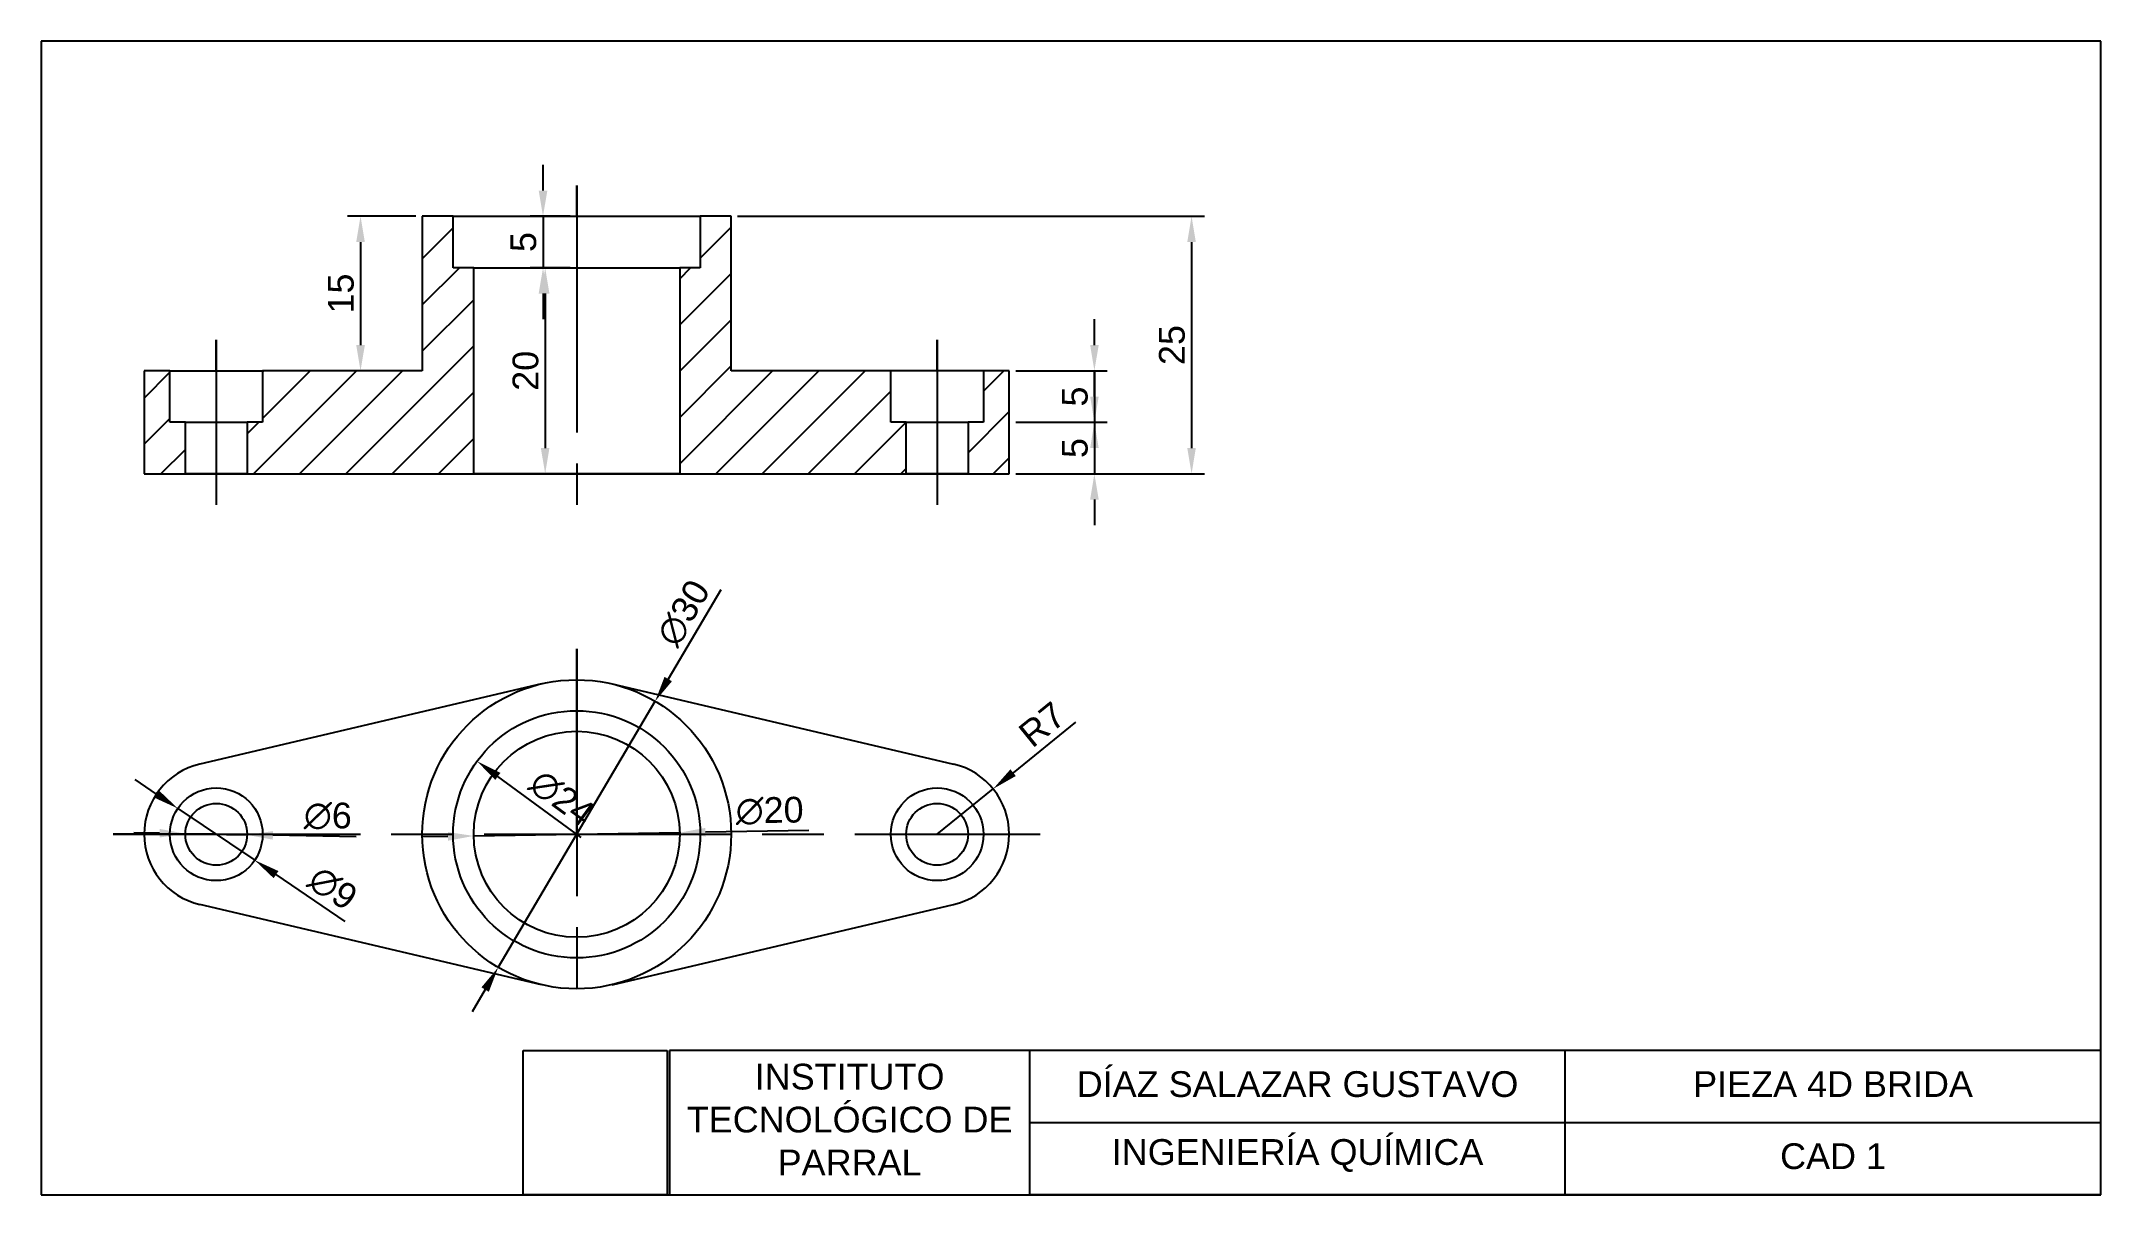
# Model space of a CAD drawing. Header units: centimetres. Extents: x 10 to 210, y 10 to 122.
import ezdxf

# ---------------------------------------------------------------- set-up
doc = ezdxf.new("R2010")
doc.units = ezdxf.units.CM
doc.linetypes.add('ACAD_ISO08W100', pattern=[36, 24, -3, 6, -3])
doc.layers.get('0').update_dxf_attribs({"true_color": 0xc2ced6})
for name, color, linetype, true_color in [('Cotas', 7, 'Continuous', 0xff0f0f), ('Guias Visibles', 7, 'ACAD_ISO08W100', 0xffffff), ('Lineas', 7, 'Continuous', 0xffffff), ('Sombreado', 7, 'ACAD_ISO08W100', 0x05cbe1)]:
    doc.layers.add(name, color=color, linetype=linetype, true_color=true_color)
doc.styles.get("Standard").update_dxf_attribs({"font": 'arial.ttf'})
doc.dimstyles.new('ISO-25', dxfattribs={"dimtxt": 2.5, "dimasz": 2.5, "dimexe": 1.25, "dimexo": 0.625, "dimtad": 1, "dimtxsty": 'Standard', "dimcen": 2.5, "dimadec": 0, "dimazin": 0, "dimtfac": 1, "dimtmove": 0, "dimatfit": 3, "dimfxl": 1, "dimarcsym": 0})
picture_1 = doc.add_image_def('image1.png', size_in_pixel=(512, 512))

# ---------------------------------------------------------------- blocks, each defined once
blk = doc.blocks.new('*D1')
at = {"layer": 'Cotas', "color": 0, "lineweight": -2, "transparency": 16777216}
for p, q in [((77.63, 105), (122.96, 105)), ((121.71, 102.5), (121.71, 82.5)), ((104.63, 80), (122.96, 80))]:
    blk.add_line(p, q, dxfattribs=at)
at = {"layer": 'Cotas', "color": 0, "transparency": 16777216}
for points in [[(121.29, 102.5), (122.12, 102.5), (121.71, 105)], [(121.29, 82.5), (122.12, 82.5), (121.71, 80)]]:
    blk.add_solid(points, dxfattribs=at)
at = {"layer": 'Defpoints', "color": 0, "transparency": 16777216}
for p in [(77, 105), (104, 80), (121.71, 80)]:
    blk.add_point(p, dxfattribs=at)
at = {"layer": 'Cotas', "color": 0, "transparency": 16777216, "insert": (119.81, 92.5), "char_height": 2.5, "attachment_point": 5, "rotation": 90}
blk.add_mtext('25', dxfattribs=at)
blk = doc.blocks.new('*D2')
at = {"layer": 'Cotas', "color": 0, "lineweight": -2, "transparency": 16777216}
for p, q in [((112.27, 92.5), (112.27, 95)), ((104.63, 90), (113.52, 90)), ((112.27, 90), (112.27, 85)), ((104.63, 85), (113.52, 85)), ((112.27, 82.5), (112.27, 80))]:
    blk.add_line(p, q, dxfattribs=at)
at = {"layer": 'Cotas', "color": 0, "transparency": 16777216}
for points in [[(111.86, 92.5), (112.69, 92.5), (112.27, 90)], [(111.86, 82.5), (112.69, 82.5), (112.27, 85)]]:
    blk.add_solid(points, dxfattribs=at)
at = {"layer": 'Defpoints', "color": 0, "transparency": 16777216}
for p in [(104, 90), (104, 85), (112.27, 85)]:
    blk.add_point(p, dxfattribs=at)
at = {"layer": 'Cotas', "color": 0, "transparency": 16777216, "insert": (110.38, 87.5), "char_height": 2.5, "attachment_point": 5, "rotation": 90}
blk.add_mtext('5', dxfattribs=at)
blk = doc.blocks.new('*D3')
at = {"layer": 'Cotas', "color": 0, "lineweight": -2, "transparency": 16777216}
for p, q in [((112.27, 87.5), (112.27, 90)), ((104.63, 85), (113.52, 85)), ((112.27, 85), (112.27, 80)), ((104.63, 80), (113.52, 80)), ((112.27, 77.5), (112.27, 75))]:
    blk.add_line(p, q, dxfattribs=at)
at = {"layer": 'Cotas', "color": 0, "transparency": 16777216}
for points in [[(111.86, 87.5), (112.69, 87.5), (112.27, 85)], [(111.86, 77.5), (112.69, 77.5), (112.27, 80)]]:
    blk.add_solid(points, dxfattribs=at)
at = {"layer": 'Defpoints', "color": 0, "transparency": 16777216}
for p in [(104, 85), (104, 80), (112.27, 80)]:
    blk.add_point(p, dxfattribs=at)
at = {"layer": 'Cotas', "color": 0, "transparency": 16777216, "insert": (110.38, 82.5), "char_height": 2.5, "attachment_point": 5, "rotation": 90}
blk.add_mtext('5', dxfattribs=at)
blk = doc.blocks.new('*D4')
at = {"layer": 'Cotas', "color": 0, "lineweight": -2, "transparency": 16777216}
for p, q in [((58.73, 107.5), (58.73, 110)), ((61.38, 105), (57.48, 105)), ((58.73, 105), (58.73, 100)), ((61.38, 100), (57.48, 100)), ((58.73, 97.5), (58.73, 95))]:
    blk.add_line(p, q, dxfattribs=at)
at = {"layer": 'Cotas', "color": 0, "transparency": 16777216}
for points in [[(58.31, 107.5), (59.15, 107.5), (58.73, 105)], [(58.31, 97.5), (59.15, 97.5), (58.73, 100)]]:
    blk.add_solid(points, dxfattribs=at)
at = {"layer": 'Defpoints', "color": 0, "transparency": 16777216}
for p in [(62, 105), (58.73, 100), (62, 100)]:
    blk.add_point(p, dxfattribs=at)
at = {"layer": 'Cotas', "color": 0, "transparency": 16777216, "insert": (56.83, 102.5), "char_height": 2.5, "attachment_point": 5, "rotation": 90}
blk.add_mtext('5', dxfattribs=at)
blk = doc.blocks.new('*D5')
at = {"layer": 'Cotas', "color": 0, "lineweight": -2, "transparency": 16777216}
for p, q in [((61.38, 100), (57.69, 100)), ((58.94, 97.5), (58.94, 82.5)), ((61.38, 80), (57.69, 80))]:
    blk.add_line(p, q, dxfattribs=at)
at = {"layer": 'Cotas', "color": 0, "transparency": 16777216}
for points in [[(58.52, 97.5), (59.35, 97.5), (58.94, 100)], [(58.52, 82.5), (59.35, 82.5), (58.94, 80)]]:
    blk.add_solid(points, dxfattribs=at)
at = {"layer": 'Defpoints', "color": 0, "transparency": 16777216}
for p in [(62, 100), (58.94, 80), (62, 80)]:
    blk.add_point(p, dxfattribs=at)
at = {"layer": 'Cotas', "color": 0, "transparency": 16777216, "insert": (57.04, 90), "char_height": 2.5, "attachment_point": 5, "rotation": 90}
blk.add_mtext('20', dxfattribs=at)
blk = doc.blocks.new('*D6')
at = {"layer": 'Cotas', "color": 0, "lineweight": -2, "transparency": 16777216}
for p, q in [((46.38, 105), (39.76, 105)), ((41.01, 102.5), (41.01, 92.5)), ((46.38, 90), (39.76, 90))]:
    blk.add_line(p, q, dxfattribs=at)
at = {"layer": 'Cotas', "color": 0, "transparency": 16777216}
for points in [[(40.59, 102.5), (41.43, 102.5), (41.01, 105)], [(40.59, 92.5), (41.43, 92.5), (41.01, 90)]]:
    blk.add_solid(points, dxfattribs=at)
at = {"layer": 'Defpoints', "color": 0, "transparency": 16777216}
for p in [(47, 105), (41.01, 90), (47, 90)]:
    blk.add_point(p, dxfattribs=at)
at = {"layer": 'Cotas', "color": 0, "transparency": 16777216, "insert": (39.11, 97.5), "char_height": 2.5, "attachment_point": 5, "rotation": 90}
blk.add_mtext('15', dxfattribs=at)
blk = doc.blocks.new('*D7')
at = {"layer": 'Cotas', "color": 0, "lineweight": -2, "transparency": 16777216}
for p, q in [((75.99, 68.73), (70.89, 60.07)), ((54.38, 32.08), (69.62, 57.92)), ((53.11, 29.93), (51.84, 27.77))]:
    blk.add_line(p, q, dxfattribs=at)
at = {"layer": 'Cotas', "color": 0, "transparency": 16777216}
for points in [[(70.53, 60.29), (71.25, 59.86), (69.62, 57.92)], [(52.75, 30.14), (53.47, 29.71), (54.38, 32.08)]]:
    blk.add_solid(points, dxfattribs=at)
at = {"layer": 'Defpoints', "color": 0, "transparency": 16777216}
for p in [(69.62, 57.92), (54.38, 32.08)]:
    blk.add_point(p, dxfattribs=at)
at = {"layer": 'Cotas', "color": 0, "transparency": 16777216, "insert": (72.38, 66.48), "char_height": 2.5, "attachment_point": 5, "rotation": 59.4744}
blk.add_mtext('∅30', dxfattribs=at)
blk = doc.blocks.new('*D8')
at = {"layer": 'Cotas', "color": 0, "lineweight": -2, "transparency": 16777216}
blk.add_line((62.44, 44.68), (54.34, 50.62), dxfattribs=at)
at = {"layer": 'Cotas', "color": 0, "transparency": 16777216}
blk.add_solid([(54.59, 50.96), (54.09, 50.28), (52.32, 52.1)], dxfattribs=at)
at = {"layer": 'Defpoints', "color": 0, "transparency": 16777216}
for p in [(52.32, 52.1), (71.68, 37.9)]:
    blk.add_point(p, dxfattribs=at)
at = {"layer": 'Cotas', "color": 0, "transparency": 16777216, "insert": (60.56, 48.5), "char_height": 2.5, "attachment_point": 5, "rotation": 323.7353}
blk.add_mtext('∅24', dxfattribs=at)
blk = doc.blocks.new('*D9')
at = {"layer": 'Cotas', "color": 0, "lineweight": -2, "transparency": 16777216}
for p, q in [((49.5, 44.8), (47, 44.76)), ((52, 44.84), (72, 45.16)), ((84.54, 45.36), (74.5, 45.2))]:
    blk.add_line(p, q, dxfattribs=at)
at = {"layer": 'Cotas', "color": 0, "transparency": 16777216}
for points in [[(49.49, 45.22), (49.51, 44.38), (52, 44.84)], [(74.49, 45.62), (74.51, 44.78), (72, 45.16)]]:
    blk.add_solid(points, dxfattribs=at)
at = {"layer": 'Defpoints', "color": 0, "transparency": 16777216}
for p in [(52, 44.84), (72, 45.16)]:
    blk.add_point(p, dxfattribs=at)
at = {"layer": 'Cotas', "color": 0, "transparency": 16777216, "insert": (80.74, 47.27), "char_height": 2.5, "attachment_point": 5, "rotation": 0.9199}
blk.add_mtext('∅20', dxfattribs=at)
blk = doc.blocks.new('*D10')
at = {"layer": 'Cotas', "color": 0, "lineweight": -2, "transparency": 16777216}
for p, q in [((21.5, 45.1), (19, 45.15)), ((24, 45.06), (30, 44.94)), ((40.6, 44.74), (32.5, 44.9))]:
    blk.add_line(p, q, dxfattribs=at)
at = {"layer": 'Cotas', "color": 0, "transparency": 16777216}
for points in [[(21.51, 45.52), (21.49, 44.69), (24, 45.06)], [(32.51, 45.31), (32.49, 44.48), (30, 44.94)]]:
    blk.add_solid(points, dxfattribs=at)
at = {"layer": 'Defpoints', "color": 0, "transparency": 16777216}
for p in [(24, 45.06), (30, 44.94)]:
    blk.add_point(p, dxfattribs=at)
at = {"layer": 'Cotas', "color": 0, "transparency": 16777216, "insert": (37.84, 46.77), "char_height": 2.5, "attachment_point": 5, "rotation": 358.9205}
blk.add_mtext('∅6', dxfattribs=at)
blk = doc.blocks.new('*D11')
at = {"layer": 'Cotas', "color": 0, "lineweight": -2, "transparency": 16777216}
for p, q in [((21.19, 48.91), (19.12, 50.31)), ((23.27, 47.51), (30.73, 42.49)), ((39.53, 36.55), (32.81, 41.09))]:
    blk.add_line(p, q, dxfattribs=at)
at = {"layer": 'Cotas', "color": 0, "transparency": 16777216}
for points in [[(21.43, 49.26), (20.96, 48.57), (23.27, 47.51)], [(33.04, 41.43), (32.57, 40.74), (30.73, 42.49)]]:
    blk.add_solid(points, dxfattribs=at)
at = {"layer": 'Defpoints', "color": 0, "transparency": 16777216}
for p in [(23.27, 47.51), (30.73, 42.49)]:
    blk.add_point(p, dxfattribs=at)
at = {"layer": 'Cotas', "color": 0, "transparency": 16777216, "insert": (38.31, 39.76), "char_height": 2.5, "attachment_point": 5, "rotation": 326.0259}
blk.add_mtext('∅9', dxfattribs=at)
blk = doc.blocks.new('*D12')
at = {"layer": 'Cotas', "color": 0, "lineweight": -2, "transparency": 16777216}
for p, q in [((110.43, 55.88), (104.38, 50.98)), ((97, 45), (102.44, 49.41))]:
    blk.add_line(p, q, dxfattribs=at)
at = {"layer": 'Cotas', "color": 0, "transparency": 16777216}
blk.add_solid([(104.12, 51.31), (104.64, 50.66), (102.44, 49.41)], dxfattribs=at)
at = {"layer": 'Defpoints', "color": 0, "transparency": 16777216}
for p in [(102.44, 49.41), (97, 45)]:
    blk.add_point(p, dxfattribs=at)
at = {"layer": 'Cotas', "color": 0, "transparency": 16777216, "insert": (107.19, 55.67), "char_height": 2.5, "attachment_point": 5, "rotation": 39.0225}
blk.add_mtext('R7', dxfattribs=at)

msp = doc.modelspace()

# ---------------------------------------------------------------- hatches: boundary and pattern name
at = {"layer": 'Sombreado'}
h = msp.add_hatch(dxfattribs=at)
h.set_pattern_fill('ANSI31', color=256)
h.paths.add_polyline_path([(24, 85), (22.5, 85), (22.5, 90), (20, 90), (20, 80), (24, 80)])
h.paths.add_polyline_path([(52, 100), (50, 100), (50, 105), (47, 105), (47, 90), (31.5, 90), (31.5, 85), (30, 85), (30, 80), (52, 80)])
h.paths.add_polyline_path([(92.5, 90), (77, 90), (77, 105), (74, 105), (74, 100), (72, 100), (72, 80), (94, 80), (94, 85), (92.5, 85)])
h.paths.add_polyline_path([(104, 90), (101.5, 90), (101.5, 85), (100, 85), (100, 80), (104, 80)])

# ---------------------------------------------------------------- linework, layer by layer
for p, q in [((210, 122), (10, 122)), ((10, 122), (10, 10)), ((210, 10), (210, 122)), ((210, 24), (71, 24)), ((71, 24), (71, 10)), ((106, 10), (106, 24)), ((158, 10), (158, 24)), ((210, 17), (210, 24)), ((210, 17), (106, 17)), ((210, 10), (210, 17)), ((10, 10), (210, 10)), ((210, 10), (158, 10)), ((158, 10), (106, 10))]:
    msp.add_line(p, q)
at = {"layer": 'Guias Visibles'}
for p, q in [((62, 105), (62, 108)), ((62, 108), (62, 80)), ((27, 90), (27, 93)), ((27, 93), (27, 77)), ((97, 90), (97, 93)), ((97, 93), (97, 77)), ((62, 80), (62, 77)), ((62, 45), (62, 63)), ((62, 63), (62, 27)), ((27, 45), (17, 45)), ((17, 45), (107, 45))]:
    msp.add_line(p, q, dxfattribs=at)
at = {"layer": 'Lineas'}
for p, q in [((50, 105), (47, 105)), ((47, 105), (47, 90)), ((50, 100), (50, 105)), ((50, 105), (74, 105)), ((77, 105), (74, 105)), ((74, 105), (74, 100)), ((77, 90), (77, 105)), ((52, 100), (50, 100)), ((52, 80), (52, 100)), ((52, 100), (72, 100)), ((74, 100), (72, 100)), ((72, 100), (72, 80)), ((22.5, 90), (20, 90)), ((20, 90), (20, 80)), ((22.5, 85), (22.5, 90)), ((22.5, 90), (31.5, 90)), ((47, 90), (31.5, 90)), ((31.5, 90), (31.5, 85)), ((92.5, 90), (77, 90)), ((92.5, 85), (92.5, 90)), ((101.5, 90), (92.5, 90)), ((104, 90), (101.5, 90)), ((101.5, 90), (101.5, 85)), ((104, 80), (104, 90)), ((24, 85), (22.5, 85)), ((24, 80), (24, 85)), ((24, 85), (30, 85)), ((31.5, 85), (30, 85)), ((30, 85), (30, 80)), ((94, 85), (92.5, 85)), ((94, 80), (94, 85)), ((94, 85), (100, 85)), ((101.5, 85), (100, 85)), ((100, 85), (100, 80)), ((20, 80), (104, 80)), ((30, 80), (24, 80)), ((72, 80), (52, 80)), ((100, 80), (94, 80)), ((58.571, 59.603), (25.4, 51.815)), ((65.429, 59.603), (98.6, 51.815)), ((58.571, 30.397), (25.4, 38.185)), ((65.429, 30.397), (98.6, 38.185))]:
    msp.add_line(p, q, dxfattribs=at)
for centre, radius in [((62, 45), 15), ((62, 45), 12), ((62, 45), 10), ((27, 45), 4.5), ((97, 45), 4.5), ((27, 45), 3), ((97, 45), 3)]:
    msp.add_circle(centre, radius, dxfattribs=at)
for centre, start, end in [((27, 45), 103.21298, 256.78702), ((97, 45), 283.21298, 76.78702)]:
    msp.add_arc(centre, 7, start, end, dxfattribs=at)

# ---------------------------------------------------------------- texts
at = {"char_height": 2.5, "attachment_point": 1}
for s, width, insert in [('\\pxqc;INSTITUTO TECNOLÓGICO DE PARRAL', 35, (71, 22.723)), ('\\pxqc;DÍAZ SALAZAR GUSTAVO', 52, (106, 22)), ('\\pxqc;PIEZA 4D BRIDA', 52, (158, 22)), ('\\pxqc;INGENIERÍA QUÍMICA', 52, (106, 15.405)), ('\\pxqc;CAD 1', 52, (158, 15))]:
    msp.add_mtext_dynamic_manual_height_columns(s, width=width, gutter_width=12.5, heights=[0], dxfattribs=dict(at, insert=insert))

# ---------------------------------------------------------------- dimensions: what is measured, and where the dimension line sits
at = {"layer": 'Cotas'}
for base, p1, p2, picture, middle in [((58.729, 100), (62, 105), (62, 100), '*D4', (56.833, 102.5)), ((41.011, 90), (47, 105), (47, 90), '*D6', (39.11, 97.5)), ((121.707, 80), (77, 105), (104, 80), '*D1', (119.805, 92.5)), ((58.938, 80), (62, 100), (62, 80), '*D5', (57.036, 90)), ((112.274, 85), (104, 90), (104, 85), '*D2', (110.377, 87.5)), ((112.274, 80), (104, 85), (104, 80), '*D3', (110.377, 82.5))]:
    dim = msp.add_linear_dim(base=base, p1=p1, p2=p2, angle=90, dimstyle='ISO-25', dxfattribs=at)
    dim.commit()
    dim.dimension.update_dxf_attribs({"geometry": picture, "text_midpoint": middle})
for p1, p2, picture, middle in [((54.381, 32.079), (69.619, 57.921), '*D7', (72.376, 66.478)), ((23.268, 47.515), (30.732, 42.485), '*D11', (38.308, 39.757)), ((24.001, 45.057), (29.999, 44.943), '*D10', (37.839, 46.767)), ((52.001, 44.839), (71.999, 45.161), '*D9', (80.737, 47.272))]:
    dim = msp.add_diameter_dim_2p(p1=p1, p2=p2, dimstyle='ISO-25', dxfattribs=at)
    dim.commit()
    dim.dimension.update_dxf_attribs({"geometry": picture, "text_midpoint": middle})
dim = msp.add_radius_dim(center=(97, 45), mpoint=(102.438, 49.407), dimstyle='ISO-25', dxfattribs=at)
dim.commit()
dim.dimension.update_dxf_attribs({"geometry": '*D12', "text_midpoint": (107.194, 55.675)})
dim = msp.add_diameter_dim_2p(p1=(71.676, 37.902), p2=(52.324, 52.098), dimstyle='ISO-25', dxfattribs=at)
dim.commit()
dim.dimension.update_dxf_attribs({"geometry": '*D8', "text_midpoint": (59.396, 46.91), "dimtype": 163})

# ---------------------------------------------------------------- pictures from other files: only their frames are drawn
image = msp.add_image(picture_1, insert=(56.79, 10), size_in_units=(14, 14))
image.dxf.flags = 7

doc.saveas('drawing.dxf')
